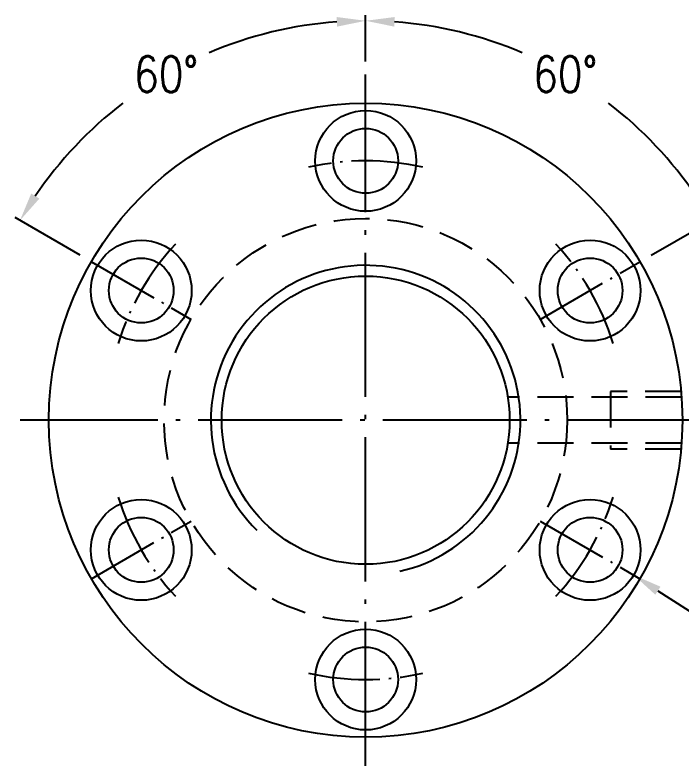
# Model space of a CAD drawing. Header units: millimetres. Extents: x 7456 to 7998, y -452 to -67.
# Drawn here: x 7683.6 to 7776.3, y -391.4 to -287.1 of the extents above; entities that cross this region are included whole.
import ezdxf

# ---------------------------------------------------------------- set-up
doc = ezdxf.new("R2010")
doc.units = ezdxf.units.MM
doc.header["$LTSCALE"] = 10
doc.linetypes.add('C', pattern=[2.5625, 2, -0.25, 0.0625, -0.25])
doc.linetypes.add('H', pattern=[0.75, 0.5, -0.25])
doc.layers.get('0').update_dxf_attribs({"linetype": 'CONTINUOUS'})
doc.layers.get('DEFPOINTS').update_dxf_attribs({"linetype": 'CONTINUOUS'})
for name, color, linetype in [('01', 4, 'CONTINUOUS'), ('05', 5, 'H'), ('C', 1, 'C')]:
    doc.layers.add(name, color=color, linetype=linetype)
doc.styles.add('SIMPLEX', font='SIMPLEX.shx', dxfattribs={"width": 0.8, "bigfont": 'chineset.shx'})
doc.dimstyles.new('STANDARD$2', dxfattribs={"dimscale": 0, "dimtxt": 5, "dimasz": 4, "dimexe": 0.8, "dimexo": 1.8, "dimgap": 1.8, "dimtad": 0, "dimtih": 1, "dimtoh": 1, "dimdec": 3, "dimrnd": 0.0005, "dimdsep": 46, "dimtxsty": 'SIMPLEX', "dimcen": 0, "dimclrd": 6, "dimclre": 6, "dimclrt": 3, "dimadec": 1, "dimazin": 2, "dimtp": -0.1, "dimtm": 0.2, "dimtfac": 1, "dimtdec": 3, "dimtmove": 2, "dimatfit": 3, "dimfxl": 0, "dimtvp": 0.790698, "dimarcsym": 0})

# ---------------------------------------------------------------- blocks, each defined once
blk = doc.blocks.new('*D18')
at = {"color": 6, "lineweight": -2}
for p, q in [((7732.33, -293.59), (7732.33, -287.14)), ((7692.67, -320.49), (7683.62, -315.26))]:
    blk.add_line(p, q, dxfattribs=at)
for start, end in [(94.1344, 113.0764), (127.4481, 145.8656)]:
    blk.add_arc((7732.33, -343.39), 55.45, start, end, dxfattribs=at)
at = {"color": 6}
for points in [[(7728.31, -287.42), (7728.36, -288.75), (7732.33, -287.94)], [(7687, -312.63), (7685.87, -311.92), (7684.31, -315.66)]]:
    blk.add_solid(points, dxfattribs=at)
at = {"layer": 'DEFPOINTS', "color": 0}
for p in [(7713.37, -291.28), (7732.33, -295.39), (7694.23, -321.39), (7708.08, -329.39), (7732.33, -391.39)]:
    blk.add_point(p, dxfattribs=at)
at = {"color": 3, "insert": (7704.61, -295.37), "char_height": 5, "attachment_point": 5, "style": 'SIMPLEX'}
blk.add_mtext('60°', dxfattribs=at)
blk = doc.blocks.new('*D19')
at = {"color": 6, "lineweight": -2}
for p, q in [((7732.33, -293.59), (7732.33, -287.14)), ((7771.99, -320.49), (7781.04, -315.26))]:
    blk.add_line(p, q, dxfattribs=at)
for start, end in [(66.9236, 85.8656), (34.1344, 52.5519)]:
    blk.add_arc((7732.33, -343.39), 55.45, start, end, dxfattribs=at)
at = {"color": 6}
for points in [[(7736.3, -288.75), (7736.35, -287.42), (7732.33, -287.94)], [(7778.79, -311.92), (7777.66, -312.63), (7780.35, -315.66)]]:
    blk.add_solid(points, dxfattribs=at)
at = {"layer": 'DEFPOINTS', "color": 0}
for p in [(7732.33, -295.39), (7767.97, -300.91), (7770.44, -321.39), (7756.58, -329.39), (7732.33, -391.39)]:
    blk.add_point(p, dxfattribs=at)
at = {"color": 3, "insert": (7760.05, -295.37), "char_height": 5, "attachment_point": 5, "style": 'SIMPLEX'}
blk.add_mtext('60°', dxfattribs=at)

msp = doc.modelspace()

# ---------------------------------------------------------------- linework, layer by layer
at = {"color": 6}
msp.add_line((7772.9283, -367.0578), (7780.0206, -371.6439), dxfattribs=at)
for centre, radius in [((7732.3303, -343.3858), 44), ((7732.3303, -307.3858), 7), ((7732.3303, -307.3858), 4.5), ((7701.1534, -325.3858), 7), ((7763.5072, -325.3858), 7), ((7701.1534, -325.3858), 4.5), ((7763.5072, -325.3858), 4.5), ((7732.3303, -343.3858), 20), ((7701.1534, -361.3858), 7), ((7763.5072, -361.3858), 7), ((7701.1534, -361.3858), 4.5), ((7763.5072, -361.3858), 4.5), ((7732.3303, -379.3858), 7), ((7732.3303, -379.3858), 4.5)]:
    msp.add_circle(centre, radius)
msp.add_solid([(7772.5663, -367.6176), (7773.2903, -366.498), (7769.5694, -364.8858)], dxfattribs=at)
at = {"layer": '01'}
msp.add_arc((7732.3303, -343.3858), 21.5, 282.779758, 225.270974, dxfattribs=at)
at = {"layer": '05'}
for p, q in [((7776.1481, -339.3858), (7766.3303, -339.3858)), ((7766.3303, -339.3858), (7766.3303, -347.3858)), ((7776.2138, -340.1858), (7752.0726, -340.1858)), ((7776.2138, -346.5858), (7752.0726, -346.5858)), ((7776.1481, -347.3858), (7766.3303, -347.3858))]:
    msp.add_line(p, q, dxfattribs=at)
msp.add_circle((7732.3303, -343.3858), 28, dxfattribs=at)
at = {"layer": 'C'}
for p, q in [((7732.3303, -391.3858), (7732.3303, -295.3858)), ((7780.3303, -343.3858), (7684.3303, -343.3858))]:
    msp.add_line(p, q, dxfattribs=at)
at = {"layer": 'C', "ltscale": 0.5}
for p, q in [((7694.2252, -321.3858), (7708.0816, -329.3858)), ((7756.579, -329.3858), (7770.4354, -321.3858)), ((7694.2252, -365.3858), (7708.0816, -357.3858)), ((7756.579, -357.3858), (7770.4354, -365.3858))]:
    msp.add_line(p, q, dxfattribs=at)
for start, end in [(77.24126, 102.75874), (137.24126, 162.75874), (17.24126, 42.75874), (197.24126, 222.75874), (317.24126, 342.75874), (257.24126, 282.75874)]:
    msp.add_arc((7732.3303, -343.3858), 36, start, end, dxfattribs=at)

# ---------------------------------------------------------------- dimensions: what is measured, and where the dimension line sits
for base, line1, picture, middle in [((7713.3667, -291.2838), ((7694.2252, -321.3858), (7708.0816, -329.3858)), '*D18', (7704.6074, -295.3683)), ((7767.9702, -300.9119), ((7770.4354, -321.3858), (7756.579, -329.3858)), '*D19', (7760.0532, -295.3683))]:
    dim = msp.add_angular_dim_2l(base=base, line1=line1, line2=((7732.3303, -391.3858), (7732.3303, -295.3858)), dimstyle='STANDARD$2', override={"dimscale": 1, "dimrnd": 0, "dimadec": 3, "dimtmove": 0, "dimarcsym": 1})
    dim.commit()
    dim.dimension.update_dxf_attribs({"geometry": picture, "text_midpoint": middle})

doc.saveas('drawing.dxf')
